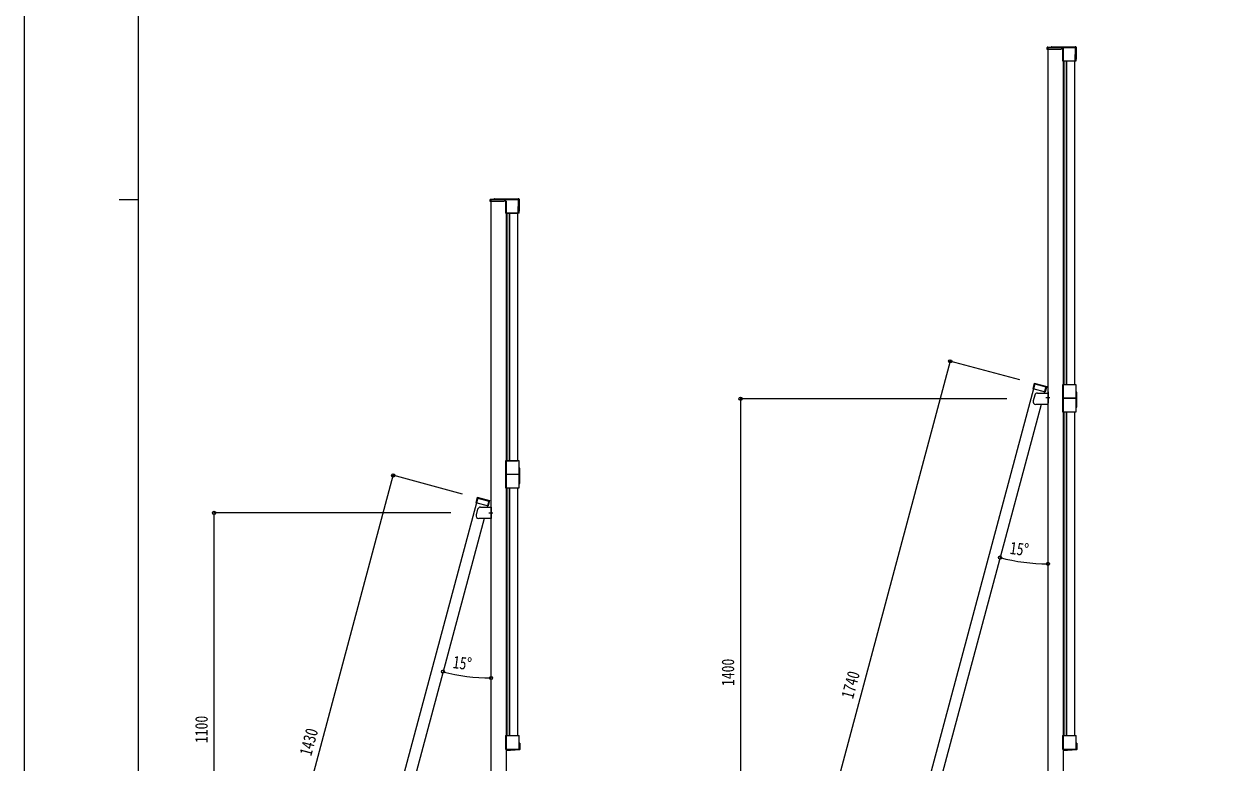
# Model space of a CAD drawing. Units: millimetres, scale not verified. Extents: x -4205 to 4205, y -2970 to 2970.
# Drawn here: x -4205 to -1020, y -1356 to 585 of the extents above; entities that cross this region are included whole.
import ezdxf
from ezdxf.enums import TextEntityAlignment as Align

# ---------------------------------------------------------------- set-up
doc = ezdxf.new("R2010")
doc.units = ezdxf.units.MM
doc.header["$LTSCALE"] = 16
for name, color, linetype in [('0-4_YKK_A1', 4, 'Continuous'), ('0-5_YKK_D', 6, 'Continuous'), ('0-6_YKK_ZWAK', 7, 'Continuous')]:
    doc.layers.add(name, color=color, linetype=linetype)
doc.styles.add('ＭＳ ゴシック', font='')
doc.styles.get('ＭＳ ゴシック').set_extended_font_data('MS Gothic')

msp = doc.modelspace()

# ---------------------------------------------------------------- linework, layer by layer
at = {"layer": '0-4_YKK_A1'}
for p, q in [((-1515.58, 519.44), (-1515.58, 523.94)), ((-1479.08, 519.44), (-1515.58, 519.44)), ((-1514.08, 525.44), (-1441.59, 525.44)), ((-1513.58, 523.44), (-1513.58, 519.44)), ((-1475.08, 523.44), (-1513.58, 523.44)), ((-1513.08, -1399.06), (-1513.08, 519.44)), ((-1504.28, 526.44), (-1441.59, 526.44)), ((-1479.08, 519.44), (-1473.08, 525.44)), ((-1475.58, 525.44), (-1475.58, 522.94)), ((-1475.31, 523.56), (-1475.31, 490.06)), ((-1441.08, 523.44), (-1475.08, 523.44)), ((-1439.83, 524.55), (-1474.33, 524.55)), ((-1472.8, 525.44), (-1472.8, 523.44)), ((-1471.37, 525.44), (-1471.37, 523.44)), ((-1457.8, 525.44), (-1457.8, 523.44)), ((-1456.37, 525.44), (-1456.37, 523.44)), ((-1441.37, 489.94), (-1441.08, 523.44)), ((-1439.37, 489.92), (-1439.09, 522.92)), ((-1438.85, 490.06), (-1438.85, 523.56)), ((-1438.34, 494.41), (-1438.09, 522.91)), ((-1474.33, 489.08), (-1474.11, 489.08)), ((-1474.11, 489.08), (-1473.83, 489.28)), ((-1471.58, 488.94), (-1443.28, 488.94)), ((-1466.78, 488.94), (-1466.78, 489.28)), ((-1465.58, 488.94), (-1465.58, -362.06)), ((-1465.08, 489.34), (-1449.08, 489.34)), ((-1464.78, 488.94), (-1464.78, -362.06)), ((-1454.58, 488.94), (-1454.58, 489.34)), ((-1449.08, 489.34), (-1448.08, 489.28)), ((-1448.08, 489.28), (-1440.33, 489.28)), ((-1443.28, 488.94), (-1443.28, -362.06)), ((-1441.37, 489.94), (-1439.37, 489.92)), ((-1440.05, 489.08), (-1440.33, 489.28)), ((-1440.05, 489.08), (-1439.83, 489.08)), ((-2980.2, 119.44), (-2980.2, 123.94)), ((-2943.7, 119.44), (-2980.2, 119.44)), ((-2978.7, 125.44), (-2906.21, 125.44)), ((-2978.2, 123.44), (-2978.2, 119.44)), ((-2939.7, 123.44), (-2978.2, 123.44)), ((-2977.7, -1399.06), (-2977.7, 119.44)), ((-2968.9, 126.44), (-2906.21, 126.44)), ((-2943.7, 119.44), (-2937.7, 125.44)), ((-2940.2, 125.44), (-2940.2, 122.94)), ((-2939.93, 123.57), (-2939.93, 90.07)), ((-2905.7, 123.44), (-2939.7, 123.44)), ((-2904.45, 124.55), (-2938.95, 124.55)), ((-2937.7, 119.94), (-2937.7, -1399.06)), ((-2937.42, 125.44), (-2937.42, 123.44)), ((-2935.99, 125.44), (-2935.99, 123.44)), ((-2922.42, 125.44), (-2922.42, 123.44)), ((-2920.99, 125.44), (-2920.99, 123.44)), ((-2905.99, 89.94), (-2905.7, 123.44)), ((-2903.99, 89.92), (-2903.71, 122.92)), ((-2903.47, 90.07), (-2903.47, 123.57)), ((-2902.96, 94.41), (-2902.71, 122.91)), ((-2938.95, 89.09), (-2938.73, 89.09)), ((-2938.73, 89.09), (-2938.45, 89.28)), ((-2936.2, 88.94), (-2907.9, 88.94)), ((-2931.4, 88.94), (-2931.4, 89.28)), ((-2930.2, 88.94), (-2930.2, -562.06)), ((-2929.7, 89.34), (-2913.7, 89.34)), ((-2929.4, 88.94), (-2929.4, -562.06)), ((-2919.2, 88.94), (-2919.2, 89.34)), ((-2913.7, 89.34), (-2912.7, 89.28)), ((-2912.7, 89.28), (-2904.95, 89.28)), ((-2907.9, 88.94), (-2907.9, -562.06)), ((-2905.99, 89.94), (-2903.99, 89.92)), ((-2904.67, 89.09), (-2904.95, 89.28)), ((-2904.67, 89.09), (-2904.45, 89.09)), ((-1551.46, -372.71), (-1933.65, -1799.06)), ((-1549.51, -357.7), (-1553.39, -372.19)), ((-1553.39, -372.19), (-1520.55, -380.99)), ((-1548.09, -360.15), (-1551.46, -372.71)), ((-1522.48, -380.47), (-1523.44, -384.06)), ((-1513.08, -380.56), (-1513.08, -410.56)), ((-1475.31, -363.19), (-1475.31, -396.69)), ((-1474.11, -362.21), (-1474.33, -362.21)), ((-1474.11, -362.21), (-1473.83, -362.4)), ((-1466.08, -362.4), (-1473.83, -362.4)), ((-1466.78, -362.66), (-1466.78, -362.06)), ((-1465.08, -362.47), (-1466.08, -362.4)), ((-1449.08, -362.47), (-1465.08, -362.47)), ((-1454.58, -362.56), (-1454.58, -362.06)), ((-1440.05, -362.21), (-1440.33, -362.4)), ((-1439.83, -362.21), (-1440.05, -362.21)), ((-1438.85, -396.69), (-1438.85, -363.19)), ((-1437.88, -381.56), (-1438.82, -381.56)), ((-1437.58, -421.26), (-1437.58, -381.86)), ((-1531.48, -414.06), (-1902.59, -1799.06)), ((-1548.22, -389.58), (-1552.32, -404.58)), ((-1513.08, -414.06), (-1545.08, -414.06)), ((-1540.98, -384.06), (-1513.08, -384.06)), ((-1518.89, -395.56), (-1508.4, -395.56)), ((-1475.31, -398.94), (-1475.31, -432.44)), ((-1474.33, -397.67), (-1439.83, -397.67)), ((-1439.83, -397.95), (-1474.33, -397.95)), ((-1438.85, -432.44), (-1438.85, -398.94)), ((-1474.33, -433.42), (-1474.11, -433.42)), ((-1474.11, -433.42), (-1473.83, -433.22)), ((-1471.58, -433.56), (-1443.28, -433.56)), ((-1466.78, -433.56), (-1466.78, -433.22)), ((-1465.58, -433.56), (-1465.58, -1284.56)), ((-1465.08, -433.16), (-1449.08, -433.16)), ((-1464.78, -433.56), (-1464.78, -1284.56)), ((-1454.58, -433.56), (-1454.58, -433.16)), ((-1449.08, -433.16), (-1448.08, -433.22)), ((-1448.08, -433.22), (-1440.33, -433.22)), ((-1443.28, -433.56), (-1443.28, -1284.56)), ((-1440.05, -433.42), (-1440.33, -433.22)), ((-1440.05, -433.42), (-1439.83, -433.42)), ((-1438.82, -421.56), (-1437.88, -421.56)), ((-2939.93, -563.19), (-2939.93, -596.69)), ((-2938.73, -562.21), (-2938.95, -562.21)), ((-2938.73, -562.21), (-2938.45, -562.4)), ((-2930.7, -562.4), (-2938.45, -562.4)), ((-2931.4, -562.66), (-2931.4, -562.06)), ((-2929.7, -562.46), (-2930.7, -562.4)), ((-2913.7, -562.46), (-2929.7, -562.46)), ((-2919.2, -562.56), (-2919.2, -562.06)), ((-2904.67, -562.21), (-2904.95, -562.4)), ((-2904.45, -562.21), (-2904.67, -562.21)), ((-2903.47, -596.69), (-2903.47, -563.19)), ((-2939.93, -598.94), (-2939.93, -632.44)), ((-2938.95, -597.67), (-2904.45, -597.67)), ((-2904.45, -597.95), (-2938.95, -597.95)), ((-2902.53, -581.56), (-2903.47, -581.56)), ((-2903.47, -632.44), (-2903.47, -598.94)), ((-2902.23, -621.26), (-2902.23, -581.86)), ((-2938.95, -633.42), (-2938.73, -633.42)), ((-2938.73, -633.42), (-2938.45, -633.22)), ((-2936.2, -633.56), (-2907.9, -633.56)), ((-2931.4, -633.56), (-2931.4, -633.22)), ((-2930.2, -633.56), (-2930.2, -1284.56)), ((-2929.7, -633.16), (-2913.7, -633.16)), ((-2929.4, -633.56), (-2929.4, -1284.56)), ((-2919.2, -633.56), (-2919.2, -633.16)), ((-2913.7, -633.16), (-2912.7, -633.22)), ((-2912.7, -633.22), (-2904.95, -633.22)), ((-2907.9, -633.56), (-2907.9, -1284.56)), ((-2904.67, -633.42), (-2904.95, -633.22)), ((-2904.67, -633.42), (-2904.45, -633.42)), ((-2903.47, -621.56), (-2902.53, -621.56)), ((-3014.13, -657.7), (-3018.01, -672.19)), ((-3012.71, -660.15), (-3016.08, -672.71)), ((-3016.08, -672.71), (-3317.89, -1799.06)), ((-3018.01, -672.19), (-2985.17, -680.99)), ((-3012.84, -689.58), (-3016.94, -704.58)), ((-2987.1, -680.47), (-2988.06, -684.06)), ((-2983.51, -699.06), (-2973.02, -699.06)), ((-2996.1, -714.06), (-3286.83, -1799.06)), ((-2939.93, -1285.69), (-2939.93, -1319.19)), ((-2938.73, -1284.71), (-2938.95, -1284.71)), ((-2938.73, -1284.71), (-2938.45, -1284.9)), ((-2930.7, -1284.9), (-2938.45, -1284.9)), ((-2931.4, -1285.16), (-2931.4, -1284.56)), ((-2929.7, -1284.97), (-2930.7, -1284.9)), ((-2913.7, -1284.97), (-2929.7, -1284.97)), ((-2919.2, -1285.06), (-2919.2, -1284.56)), ((-2904.67, -1284.71), (-2904.95, -1284.9)), ((-2904.45, -1284.71), (-2904.67, -1284.71)), ((-2903.47, -1319.19), (-2903.47, -1285.69)), ((-2903.47, -1304.06), (-2902.5, -1304.06)), ((-2902.2, -1304.36), (-2902.2, -1321.13)), ((-1475.31, -1285.69), (-1475.31, -1319.19)), ((-1474.11, -1284.71), (-1474.33, -1284.71)), ((-1474.11, -1284.71), (-1473.83, -1284.9)), ((-1466.08, -1284.9), (-1473.83, -1284.9)), ((-1466.78, -1285.16), (-1466.78, -1284.56)), ((-1465.08, -1284.97), (-1466.08, -1284.9)), ((-1449.08, -1284.97), (-1465.08, -1284.97)), ((-1454.58, -1285.06), (-1454.58, -1284.56)), ((-1440.05, -1284.71), (-1440.33, -1284.9)), ((-1439.83, -1284.71), (-1440.05, -1284.71)), ((-1438.85, -1319.19), (-1438.85, -1285.69)), ((-1438.85, -1304.06), (-1437.88, -1304.06)), ((-1437.58, -1304.36), (-1437.58, -1321.13)), ((-2938.95, -1320.17), (-2904.45, -1320.17)), ((-2903.13, -1322.13), (-2937.7, -1324.6)), ((-1474.33, -1320.17), (-1439.83, -1320.17)), ((-1438.51, -1322.13), (-1473.08, -1324.6))]:
    msp.add_line(p, q, dxfattribs=at)
for points in [[(-1473.08, 523.44), (-1473.08, -1399.06), (-1473.08, -1649.06)], [(-1473.83, 489.28), (-1466.08, 489.28), (-1465.08, 489.34)], [(-1471.58, 488.94), (-1471.58, -362.06), (-1443.28, -362.06)], [(-2938.45, 89.28), (-2930.7, 89.28), (-2929.7, 89.34)], [(-2936.2, 88.94), (-2936.2, -562.06), (-2907.9, -562.06)], [(-1549.51, -357.7), (-1516.67, -366.5), (-1520.55, -380.99)], [(-1548.09, -360.15), (-1519.12, -367.92), (-1522.48, -380.47)], [(-1440.33, -362.4), (-1448.08, -362.4), (-1449.08, -362.47)], [(-1473.83, -433.22), (-1466.08, -433.22), (-1465.08, -433.16)], [(-1471.58, -433.56), (-1471.58, -1284.56), (-1443.28, -1284.56)], [(-2904.95, -562.4), (-2912.7, -562.4), (-2913.7, -562.46)], [(-2938.45, -633.22), (-2930.7, -633.22), (-2929.7, -633.16)], [(-2936.2, -633.56), (-2936.2, -1284.56), (-2907.9, -1284.56)], [(-3014.13, -657.7), (-2981.29, -666.5), (-2985.17, -680.99)], [(-3012.71, -660.15), (-2983.74, -667.92), (-2987.1, -680.47)], [(-3005.6, -684.06), (-2977.7, -684.06), (-2977.7, -714.06), (-3009.7, -714.06)], [(-2904.95, -1284.9), (-2912.7, -1284.9), (-2913.7, -1284.97)], [(-1440.33, -1284.9), (-1448.08, -1284.9), (-1449.08, -1284.97)]]:
    msp.add_lwpolyline(points, dxfattribs=at)
for centre, radius, start, end in [((-1514.08, 523.94), 1.5, 90, 180), ((-1504.28, 525.44), 1, 90, 180), ((-1474.33, 523.56), 0.981, 90, 180), ((-1441.59, 522.94), 3.5, 359.5, 90), ((-1441.59, 522.94), 2.5, 359.5, 90), ((-1439.83, 523.56), 0.981, 0, 90), ((-1474.33, 490.06), 0.981, 180, 270), ((-1439.83, 490.06), 0.981, 270, 0), ((-1439.34, 494.42), 1, 269.5, 359.5), ((-2978.7, 123.94), 1.5, 90, 180), ((-2968.9, 125.44), 1, 90, 180), ((-2938.95, 123.57), 0.981, 90, 180), ((-2906.21, 122.94), 3.5, 359.5, 90), ((-2906.21, 122.94), 2.5, 359.5, 90), ((-2904.45, 123.57), 0.981, 0, 90), ((-2938.95, 90.07), 0.981, 180, 270), ((-2904.45, 90.07), 0.981, 270, 0), ((-2903.96, 94.42), 1, 269.5, 359.5), ((-1474.33, -363.19), 0.981, 90, 180), ((-1439.83, -363.19), 0.981, 0, 90), ((-1437.88, -381.86), 0.3, 0, 90), ((-1545.08, -406.56), 7.5, 164.71257, 270), ((-1540.98, -391.56), 7.5, 90, 164.71257), ((-1474.33, -396.69), 0.981, 180, 270), ((-1474.33, -398.94), 0.981, 90, 180), ((-1439.83, -396.69), 0.981, 270, 0), ((-1439.83, -398.94), 0.981, 0, 90), ((-1474.33, -432.44), 0.981, 180, 270), ((-1439.83, -432.44), 0.981, 270, 0), ((-1437.88, -421.26), 0.3, 270, 0), ((-2938.95, -563.19), 0.981, 90, 180), ((-2904.45, -563.19), 0.981, 0, 90), ((-2938.95, -596.69), 0.981, 180, 270), ((-2938.95, -598.94), 0.981, 90, 180), ((-2904.45, -596.69), 0.981, 270, 0), ((-2904.45, -598.94), 0.981, 0, 90), ((-2902.53, -581.86), 0.3, 0, 90), ((-2938.95, -632.44), 0.981, 180, 270), ((-2904.45, -632.44), 0.981, 270, 0), ((-2902.53, -621.26), 0.3, 270, 0), ((-3005.6, -691.56), 7.5, 90, 164.71257), ((-3009.7, -706.56), 7.5, 164.71257, 270), ((-2938.95, -1285.69), 0.981, 90, 180), ((-2904.45, -1285.69), 0.981, 0, 90), ((-2902.5, -1304.36), 0.3, 0, 90), ((-1474.33, -1285.69), 0.981, 90, 180), ((-1439.83, -1285.69), 0.981, 0, 90), ((-1437.88, -1304.36), 0.3, 0, 90), ((-2938.95, -1319.19), 0.981, 180, 270), ((-2904.45, -1319.19), 0.981, 270, 0), ((-2903.2, -1321.13), 1, 274.08562, 0), ((-1474.33, -1319.19), 0.981, 180, 270), ((-1439.83, -1319.19), 0.981, 270, 0), ((-1438.58, -1321.13), 1, 274.08562, 0)]:
    msp.add_arc(centre, radius, start, end, dxfattribs=at)
at = {"layer": '0-5_YKK_D'}
for p, q in [((-1770.15, -300.65), (-2220.5, -1981.36)), ((-1587.7, -349.54), (-1771.12, -300.39)), ((-1621.64, -399.06), (-2322.46, -399.06)), ((-2321.46, -399.06), (-2321.46, -1799.06)), ((-3604.85, -1981.8), (-3234.77, -600.65)), ((-3052.32, -649.54), (-3235.74, -600.39)), ((-3083.14, -699.06), (-3706.81, -699.06)), ((-3705.81, -1799.06), (-3705.81, -699.06)), ((-1639.56, -817.43), (-1639.59, -817.54)), ((-1513.08, -832.08), (-1513.08, -832.07)), ((-3104.18, -1117.43), (-3104.21, -1117.54)), ((-2977.7, -1132.08), (-2977.7, -1132.07))]:
    msp.add_line(p, q, dxfattribs=at)
for centre in [(-1770.15, -300.65), (-2321.46, -399.06), (-3234.77, -600.65), (-3705.81, -699.06), (-1639.33, -816.57), (-1513.08, -833.07), (-3103.95, -1116.57), (-2977.7, -1133.07)]:
    msp.add_circle(centre, 4.25, dxfattribs=at)
for centre in [(-1513.08, -341.89), (-2977.7, -641.89)]:
    msp.add_arc(centre, 491.18, 255.10571, 270.00003, dxfattribs=at)
at = {"layer": '0-6_YKK_ZWAK'}
for p, q in [((-3904.98, -2525), (-3904.98, 2775)), ((-3954.98, 125), (-3904.98, 125))]:
    msp.add_line(p, q, dxfattribs=at)
msp.add_lwpolyline([(-4205, -2970), (4205, -2970), (4205, 2970), (-4205, 2970)], close=True, dxfattribs=at)

# ---------------------------------------------------------------- texts
at = {"layer": '0-5_YKK_D', "style": 'ＭＳ ゴシック', "width": 0.8}
for s, rotation, p in [('15°', 352.553, (-1616.29, -816.7)), ('15°', 352.553, (-3080.91, -1116.7)), ('1400', 90, (-2328.46, -1154.26)), ('1740', 75, (-2016.37, -1192.51)), ('1100', 90, (-3712.81, -1304.26)), ('1430', 75, (-3440.86, -1342.73))]:
    msp.add_text(s, height=32.99, rotation=rotation, dxfattribs=at).set_placement(p, align=Align.BOTTOM_LEFT)

doc.saveas('drawing.dxf')
